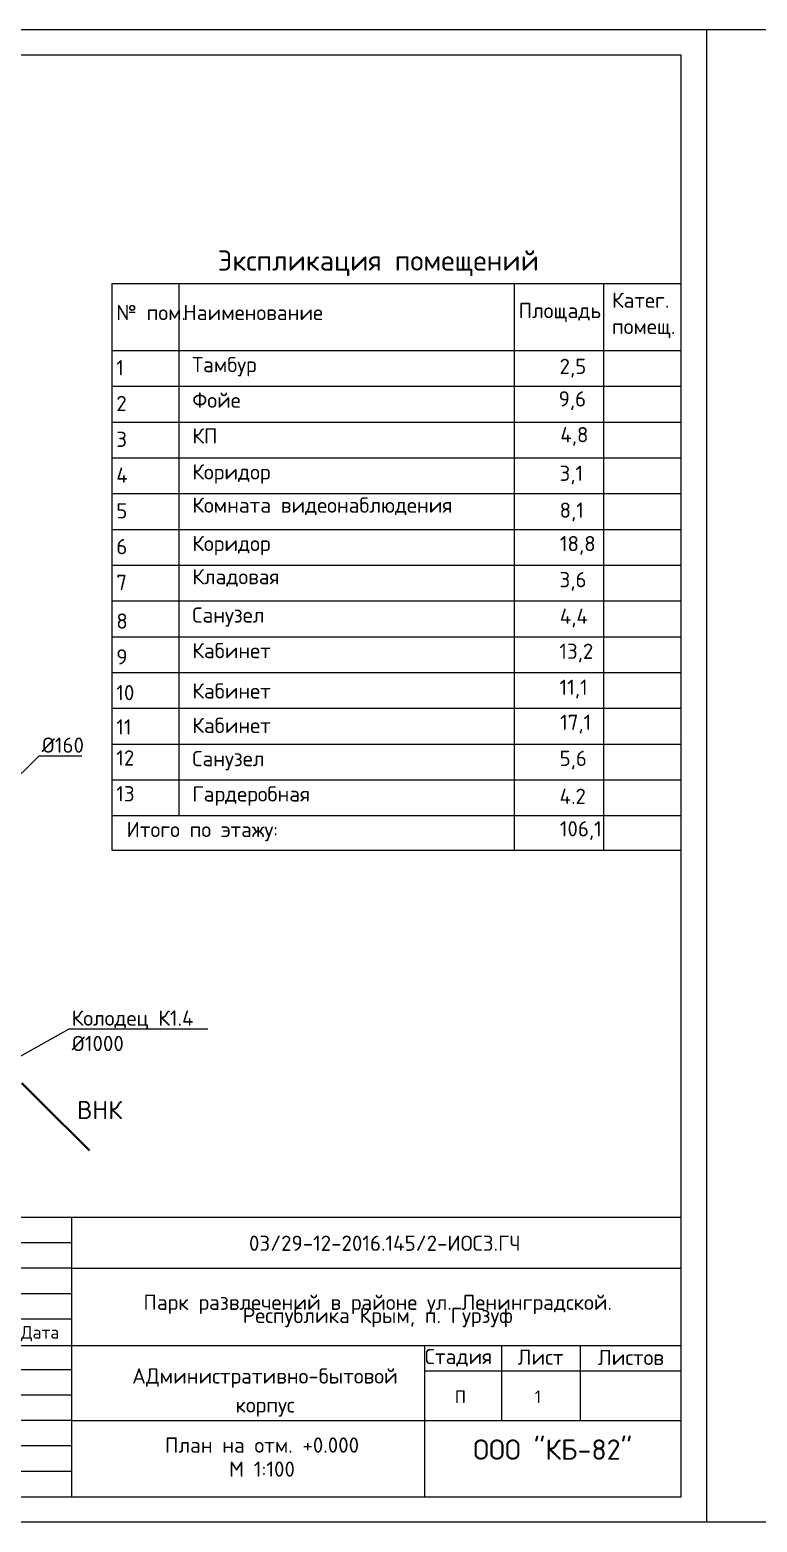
# Model space of a CAD drawing. Header units: feet. Extents: x -10410 to 374725, y -46422 to 88923.
# Drawn here: x 19979 to 34303, y 27922 to 57297 of the extents above; entities that cross this region are included whole.
import ezdxf
from ezdxf import colors
from ezdxf.entities.mleader import LeaderData, LeaderLine
from ezdxf.math import Vec2, Vec3

# ---------------------------------------------------------------- set-up
doc = ezdxf.new("R2010")
doc.units = ezdxf.units.FT
doc.header["$MEASUREMENT"] = 0
for name, color, linetype, lineweight in [('00_Ном._пера__120', 7, 'Continuous', 5), ('0_Ном._пера__1', 7, 'Continuous', 20), ('0_Ном._пера__120', 7, 'Continuous', 5), ('82323000_Ном._пера__1', 7, 'Continuous', 20), ('82323000_Ном._пера__120', 7, 'Continuous', 5), ('канализация', 30, 'Continuous', 40), ('Конструктив - Лестница_Ном._пера__120', 7, 'Continuous', 5), ('Маркер - Оси_Ном._пера__1', 7, 'Continuous', 20), ('Размер - Общий_Ном._пера__120', 7, 'Continuous', 5)]:
    doc.layers.add(name, color=color, linetype=linetype, lineweight=lineweight)
doc.styles.get("Standard").update_dxf_attribs({"font": 'isocpeur.ttf'})

msp = doc.modelspace()

# ---------------------------------------------------------------- linework, layer by layer
at = {"layer": '00_Ном._пера__120', "linetype": 'Continuous'}
for p, q in [((20805.99251, 33418.58197), (14310.41644, 33418.58197)), ((20805.99251, 32918.92227), (14310.41644, 32918.92227)), ((20805.99251, 32419.26258), (14310.41644, 32419.26258)), ((20805.99251, 30920.28348), (14310.41644, 30920.28348)), ((20805.99251, 30420.62378), (14310.41644, 30420.62378)), ((20805.99251, 29920.96409), (14310.41644, 29920.96409)), ((20805.99251, 29421.30439), (14310.41644, 29421.30439)), ((20805.99251, 28921.64469), (14310.41644, 28921.64469))]:
    msp.add_line(p, q, dxfattribs=at)
at = {"layer": '0_Ном._пера__1', "linetype": 'Continuous'}
for p, q in [((21593.51142, 52305.54921), (32803.12412, 52305.54921)), ((21593.51142, 52305.54921), (21593.51142, 50984.98824)), ((22914.07239, 52305.54921), (22914.07239, 50984.98824)), ((29516.87728, 52305.54921), (29516.87728, 50984.98824)), ((31277.62525, 52305.54921), (31277.62525, 50984.98824)), ((21593.51142, 50984.98824), (32803.12412, 50984.98824)), ((21593.51142, 50984.98824), (21593.51142, 50280.68905)), ((22914.07239, 50984.98824), (22914.07239, 50280.68905)), ((29516.87728, 50984.98824), (29516.87728, 50280.68905)), ((31277.62525, 50984.98824), (31277.62525, 50280.68905)), ((31277.62525, 50984.98824), (31277.62525, 50280.68905)), ((21593.51142, 50280.68905), (32803.12412, 50280.68905)), ((21593.51142, 50280.68905), (21593.51142, 49576.38986)), ((22914.07239, 50280.68905), (22914.07239, 49576.38986)), ((29516.87728, 50280.68905), (29516.87728, 49576.38986)), ((31277.62525, 50280.68905), (31277.62525, 49576.38986)), ((31277.62525, 50280.68905), (31277.62525, 49576.38986)), ((21593.51142, 49576.38986), (32803.12412, 49576.38986)), ((21593.51142, 49576.38986), (21593.51142, 48872.09067)), ((22914.07239, 49576.38986), (22914.07239, 48872.09067)), ((29516.87728, 49576.38986), (29516.87728, 48872.09067)), ((31277.62525, 49576.38986), (31277.62525, 48872.09067)), ((31277.62525, 49576.38986), (31277.62525, 48872.09067)), ((21593.51142, 48872.09067), (32803.12412, 48872.09067)), ((21593.51142, 48872.09067), (21593.51142, 48167.79148)), ((22914.07239, 48872.09067), (22914.07239, 48167.79148)), ((29516.87728, 48872.09067), (29516.87728, 48167.79148)), ((31277.62525, 48872.09067), (31277.62525, 48167.79148)), ((31277.62525, 48872.09067), (31277.62525, 48167.79148)), ((21593.51142, 48167.79148), (32803.12412, 48167.79148)), ((21593.51142, 48167.79148), (21593.51142, 47463.4923)), ((22914.07239, 48167.79148), (22914.07239, 47463.4923)), ((29516.87728, 48167.79148), (29516.87728, 47463.4923)), ((31277.62525, 48167.79148), (31277.62525, 47463.4923)), ((31277.62525, 48167.79148), (31277.62525, 47463.4923)), ((21593.51142, 47463.4923), (32803.12412, 47463.4923)), ((21593.51142, 47463.4923), (21593.51142, 46759.19311)), ((22914.07239, 47463.4923), (22914.07239, 46759.19311)), ((29516.87728, 47463.4923), (29516.87728, 46759.19311)), ((31277.62525, 47463.4923), (31277.62525, 46759.19311)), ((31277.62525, 47463.4923), (31277.62525, 46759.19311)), ((21593.51142, 46759.19311), (32803.12412, 46759.19311)), ((21593.51142, 46759.19311), (21593.51142, 46054.89392)), ((22914.07239, 46759.19311), (22914.07239, 46054.89392)), ((29516.87728, 46759.19311), (29516.87728, 46054.89392)), ((31277.62525, 46759.19311), (31277.62525, 46054.89392)), ((31277.62525, 46759.19311), (31277.62525, 46054.89392)), ((21593.51142, 46054.89392), (32803.12412, 46054.89392)), ((21593.51142, 46054.89392), (21593.51142, 45350.59473)), ((22914.07239, 46054.89392), (22914.07239, 45350.59473)), ((29516.87728, 46054.89392), (29516.87728, 45350.59473)), ((31277.62525, 46054.89392), (31277.62525, 45350.59473)), ((31277.62525, 46054.89392), (31277.62525, 45350.59473)), ((21593.51142, 45350.59473), (32803.12412, 45350.59473)), ((21593.51142, 45350.59473), (21593.51142, 44646.29555)), ((22914.07239, 45350.59473), (22914.07239, 44646.29555)), ((29516.87728, 45350.59473), (29516.87728, 44646.29555)), ((31277.62525, 45350.59473), (31277.62525, 44646.29555)), ((31277.62525, 45350.59473), (31277.62525, 44646.29555)), ((21593.51142, 44646.29555), (32803.12412, 44646.29555)), ((21593.51142, 44646.29555), (21593.51142, 43941.99636)), ((22914.07239, 44646.29555), (22914.07239, 43941.99636)), ((29516.87728, 44646.29555), (29516.87728, 43941.99636)), ((31277.62525, 44646.29555), (31277.62525, 43941.99636)), ((31277.62525, 44646.29555), (31277.62525, 43941.99636)), ((21593.51142, 43941.99636), (32803.12412, 43941.99636)), ((21593.51142, 43941.99636), (21593.51142, 43237.69717)), ((22914.07239, 43941.99636), (22914.07239, 43237.69717)), ((29516.87728, 43941.99636), (29516.87728, 43237.69717)), ((31277.62525, 43941.99636), (31277.62525, 43237.69717)), ((31277.62525, 43941.99636), (31277.62525, 43237.69717)), ((21593.51142, 43237.69717), (32803.12412, 43237.69717)), ((21593.51142, 43237.69717), (21593.51142, 42533.39798)), ((22914.07239, 43237.69717), (22914.07239, 42533.39798)), ((29516.87728, 43237.69717), (29516.87728, 42533.39798)), ((31277.62525, 43237.69717), (31277.62525, 42533.39798)), ((31277.62525, 43237.69717), (31277.62525, 42533.39798)), ((21593.51142, 42533.39798), (32803.12412, 42533.39798)), ((21593.51142, 42533.39798), (21593.51142, 41147.44329)), ((22914.07239, 42533.39798), (22914.07239, 41829.0988)), ((29516.87728, 42533.39798), (29516.87728, 41147.44329)), ((31277.62525, 42533.39798), (31277.62525, 41829.0988)), ((31277.62525, 42533.39798), (31277.62525, 41147.44329)), ((21593.51142, 41829.0988), (32803.12412, 41829.0988)), ((21593.51142, 41147.44329), (32803.12412, 41147.44329))]:
    msp.add_line(p, q, dxfattribs=at)
at = {"layer": '0_Ном._пера__120', "linetype": 'Continuous'}
for p, q in [((20805.99251, 28421.98499), (20805.99251, 33918.24167)), ((20805.99251, 32918.92227), (32787.41441, 32918.92227)), ((20805.99251, 31919.60288), (14310.41644, 31919.60288)), ((14315.71529, 31399.08678), (32803.12412, 31399.08678)), ((27748.53393, 31399.08678), (27748.53393, 28421.98499)), ((29273.44792, 29920.96409), (29273.44792, 31399.08678)), ((30826.46913, 29920.96409), (30826.46913, 31399.08678)), ((27774.46882, 30899.42708), (32803.12412, 30899.42708)), ((20805.99251, 29920.96409), (32803.12412, 29920.96409))]:
    msp.add_line(p, q, dxfattribs=at)
at = {"layer": '0_Ном._пера__120', "linetype": 'Continuous', "flags": 128}
msp.add_lwpolyline([(14315.71529, 28421.98499), (32803.12412, 28421.98499), (32803.12412, 33918.24167), (14315.71529, 33918.24167)], close=True, dxfattribs=at)
msp.add_lwpolyline([(14315.71529, 28421.98499), (32803.12412, 28421.98499), (32803.12412, 33918.24167), (14315.71529, 33918.24167)], close=True, dxfattribs=at)
at = {"layer": '82323000_Ном._пера__1', "linetype": 'Continuous'}
for p, q in [((33303.12412, 57297.31036), (-8640.42399, 57297.31036)), ((75246.67223, 57297.31036), (33303.12412, 57297.31036)), ((33303.12412, 57297.31036), (33303.12412, 27921.98499)), ((32803.12412, 56797.31036), (-6640.42399, 56797.31036)), ((32803.12412, 28421.98499), (32803.12412, 56797.31036)), ((32803.12412, 28778.08814), (32803.12412, 56797.31036))]:
    msp.add_line(p, q, dxfattribs=at)
at = {"layer": '82323000_Ном._пера__120', "linetype": 'Continuous'}
for p, q in [((-6640.42399, 28421.98499), (32803.12412, 28421.98499)), ((33303.12412, 27921.98499), (-8640.42399, 27921.98499)), ((75246.67223, 27921.98499), (33303.12412, 27921.98499))]:
    msp.add_line(p, q, dxfattribs=at)
at = {"layer": 'канализация'}
for q in [(19823.46178, 36563.10647), (21151.46832, 35239.83019)]:
    msp.add_line((20177.64539, 36210.18443), q, dxfattribs=at)
at = {"layer": 'Конструктив - Лестница_Ном._пера__120', "linetype": 'Continuous'}
msp.add_line((33303.12412, 57297.31036), (33303.12412, 27921.98499), dxfattribs=at)

# ---------------------------------------------------------------- texts
at = {"layer": 'канализация'}
msp.add_text('ВНК', height=356.639302, dxfattribs=at).set_placement((20909.80337, 35855.72491))
at = {"layer": 'Маркер - Оси_Ном._пера__1', "linetype": 'Continuous'}
for s, insert, char_height, attachment_point in [('\\A1;03/29-12-2016.145/2-ИОС3.ГЧ', (26969.53602, 33412.63649), 300, 5), ('\\A1;Дата', (19806.67312, 31632.97345), 250, 4), ('\\A1;Стадия', (28420.50212, 31158.54525), 300, 5), ('\\A1;Лист', (30036.2745, 31170.50635), 300, 5), ('\\A1;Листов', (31816.21752, 31164.29552), 300, 5), ('\\A1;П', (28458.25553, 30389.65204), 250, 5), ('\\A1;1', (29983.16952, 30389.65204), 250, 5), ('\\A1;ООО "КБ-82"', (30275.82903, 29350.09748), 400, 5)]:
    msp.add_mtext(s, dxfattribs=dict(at, insert=insert, char_height=char_height, attachment_point=attachment_point))
at = {"layer": 'Маркер - Оси_Ном._пера__1', "linetype": 'Continuous', "char_height": 300, "attachment_point": 5}
for s, insert, width, line_spacing_factor in [('\\A1;Парк развлечений в районе ул. Ленинградской. Республика Крым, п. Гурзуф{\\H1.8055x; }', (26829.53601, 32079.92313), 11311.0728567, 0.516693), ('\\A1;АДминистративно-бытовой корпус', (24608.59774, 30473.56583), 4607.6934986, 1.139351), ('\\A1;План на отм. +0.000\\PМ 1:100', (24551.66402, 29202.56092), 5575.016688, 0.945455)]:
    msp.add_mtext(s, dxfattribs=dict(at, insert=insert, width=width, line_spacing_factor=line_spacing_factor))
at = {"layer": 'Размер - Общий_Ном._пера__120', "linetype": 'Continuous'}
for s, insert, char_height, attachment_point in [('\\A1;Экспликация помещений', (26841.62428, 52448.61158), 400, 8), ('\\A1;№ пом.', (21681.54882, 51582.99787), 300, 7), ('\\A1;Наименование', (23002.10979, 51582.56151), 300, 7), ('\\A1;Площадь', (29604.91468, 51540.6706), 300, 7), ('\\A1;Тамбур', (23178.18459, 50477.04536), 300, 7), ('\\A1;2,5', (30411.59074, 50453.71389), 300, 7), ('\\A1;1', (21681.54882, 50495.89463), 300, 7), ('\\A1;2', (21681.54882, 49791.59427), 300, 7), ('\\A1;Фойе', (23178.18459, 49857.83708), 300, 7), ('\\A1;9,6', (30393.583, 49812.89159), 300, 7), ('\\A1;3', (21681.54882, 49087.29509), 300, 7), ('\\A1;КП', (23178.18459, 49153.53853), 300, 7), ('\\A1;4,8', (30425.87792, 49108.59191), 300, 7), ('\\A1;4', (21681.54882, 48382.9959), 300, 7), ('\\A1;Коридор', (23178.18459, 48364.14844), 300, 7), ('\\A1;3,1', (30411.59074, 48348.75652), 300, 7), ('\\A1;5', (21681.54882, 47678.69671), 300, 7), ('\\A1;Комната видеонаблюдения', (23178.18459, 47744.5038), 300, 7), ('\\A1;8,1', (30411.59074, 47622.762), 300, 7), ('\\A1;Коридор', (23178.18459, 46955.55006), 300, 7), ('\\A1;18,8', (30417.35216, 46964.41465), 300, 7), ('\\A1;6', (21681.54882, 46974.39752), 300, 7), ('\\A1;7', (21681.54882, 46270.09833), 300, 7), ('\\A1;Кладовая', (23178.18459, 46335.90507), 300, 7), ('\\A1;3,6', (30411.59074, 46254.99138), 300, 7), ('\\A1;Санузел', (23178.18459, 45546.95075), 300, 7), ('\\A1;4,4', (30416.64401, 45536.25989), 300, 7), ('\\A1;8', (21681.54882, 45508.82291), 300, 7), ('\\A1;9', (21681.54882, 44804.52372), 300, 7), ('\\A1;Кабинет', (23178.18459, 44927.30483), 300, 7), ('\\A1;13,2', (30407.69606, 44845.38255), 300, 7), ('\\A1;10', (21681.54882, 44100.2249), 300, 7), ('\\A1;Кабинет', (23178.18459, 44133.29756), 300, 7), ('\\A1;11,1', (30411.59074, 44136.34927), 300, 7), ('\\A1;17,1', (30421.7268, 43446.13801), 300, 7), ('\\A1;11', (21681.54882, 43424.90657), 300, 7), ('\\A1;Кабинет', (23178.18459, 43454.78226), 300, 7), ('\\A1;12', (21681.54882, 42814.84531), 300, 7), ('\\A1;Санузел', (23178.18459, 42719.70742), 300, 7), ('\\A1;5,6', (30411.59074, 42736.97708), 300, 7), ('\\A1;13', (21681.54882, 42110.54612), 300, 7), ('\\A1;Гардеробная ', (23178.18459, 42025.45447), 300, 7), ('\\A1;4.2', (30411.59074, 42060.16853), 300, 7), ('\\A1;106,1', (30416.64401, 41351.14833), 300, 7), ('\\A1;Итого по этажу:', (21883.42272, 41325.36832), 300, 7)]:
    msp.add_mtext(s, dxfattribs=dict(at, insert=insert, char_height=char_height, attachment_point=attachment_point))
at = {"layer": 'Размер - Общий_Ном._пера__120', "linetype": 'Continuous', "insert": (31442.71551, 51227.57398), "char_height": 300, "attachment_point": 7, "line_spacing_factor": 1.032894}
msp.add_mtext('\\A1;Катег.\\Pпомещ.', dxfattribs=at)

# ---------------------------------------------------------------- leaders
at = {"layer": 'канализация', "lineweight": 5}
ml = msp.add_multileader_mtext('Standard', dxfattribs=at)
ml.set_content('%%C160', color=256)
ml.set_leader_properties(lineweight=5)
ml.build(insert=Vec2(0, 0))
ml.multileader.update_dxf_attribs({"text_left_attachment_type": 6, "text_right_attachment_type": 6, "dogleg_length": 0.36, "arrow_head_size": 50})
ctx = ml.context
ctx.base_point, ctx.char_height, ctx.arrow_head_size, ctx.landing_gap_size, ctx.plane_origin = Vec3(20162.27032, 43007.4908), 300, 50, 50, Vec3(19099.17153, 44299.54247)
ctx.left_attachment, ctx.right_attachment = 6, 6
notes = []
notes.append((ctx, [(1, (1, 1, 0), (20161.91032, 43007.4908), (1, 0), 0.36, [(0, [(19469.27817, 42320.23759)], 0, [])])]))
ctx.mtext.insert, ctx.mtext.width, ctx.mtext.flow_direction = Vec3(20212.27032, 43367.4908), 785.9034504, 5
ml = msp.add_multileader_mtext('Standard', dxfattribs=at)
ml.set_content('Колодец К1.4\\P%%C1000', color=256)
ml.set_leader_properties(lineweight=5)
ml.build(insert=Vec2(0, 0))
ml.multileader.update_dxf_attribs({"text_left_attachment_type": 6, "text_right_attachment_type": 6, "dogleg_length": 0.36, "arrow_head_size": 50})
ctx = ml.context
ctx.base_point, ctx.char_height, ctx.arrow_head_size, ctx.landing_gap_size, ctx.plane_origin = Vec3(20753.4533, 37634.5662), 300, 50, 50, Vec3(19969.27817, 36916.02851)
ctx.left_attachment, ctx.right_attachment = 6, 6
notes.append((ctx, [(1, (1, 1, 0), (20753.0933, 37634.5662), (1, 0), 0.36, [(0, [(19469.27817, 36916.02851)], 0, [])])]))
ctx.mtext.insert, ctx.mtext.width, ctx.mtext.flow_direction = Vec3(20803.4533, 37994.5662), 2956.4092628, 5
for ctx, leaders in notes:
    for number, flags, end, landing, length, lines in leaders:
        leader = LeaderData()
        leader.index, (leader.has_last_leader_line, leader.has_dogleg_vector, leader.attachment_direction) = number, flags
        leader.last_leader_point, leader.dogleg_vector, leader.dogleg_length = Vec3(end), Vec3(landing), length
        for number, points, colour, breaks in lines:
            line = LeaderLine()
            line.index, line.vertices, line.color, line.breaks = number, Vec3.list(points), colors.encode_raw_color(colour), breaks
            leader.lines.append(line)
        ctx.leaders.append(leader)

doc.saveas('drawing.dxf')
